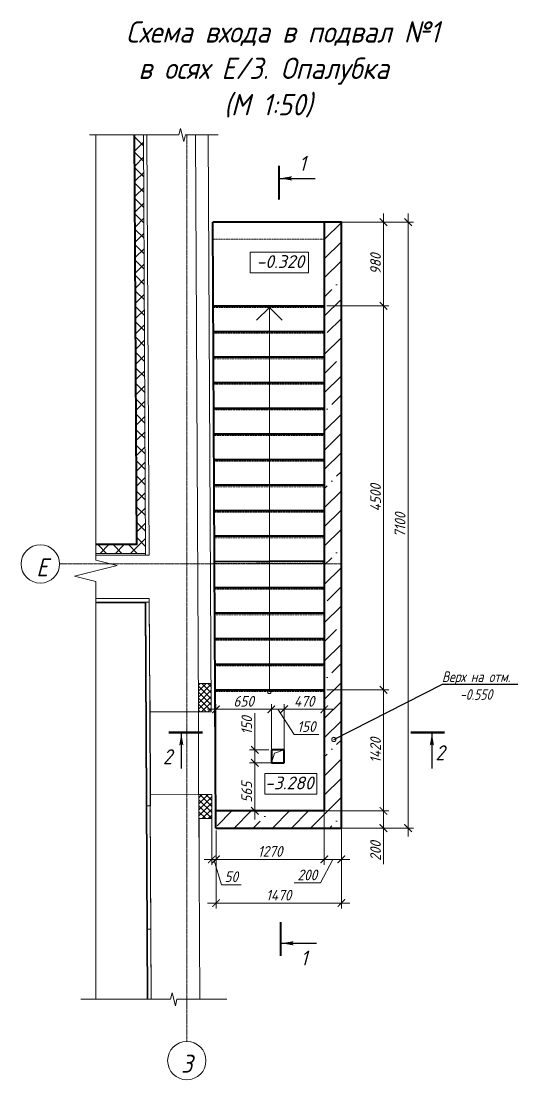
# Model space of a CAD drawing. Header units: millimetres. Extents: x 504091 to 2165846, y 135022 to 442887.
# Drawn here: x 1276042 to 1281868, y 255881 to 268287 of the extents above; entities that cross this region are included whole.
import ezdxf
from ezdxf import colors
from ezdxf.entities.mleader import LeaderData, LeaderLine
from ezdxf.math import Vec2, Vec3

# ---------------------------------------------------------------- set-up
doc = ezdxf.new("R2010")
doc.units = ezdxf.units.MM
for name, pattern in [('ADSK_Линия сетки', [25, 20, -2.5, 0, -2.5]), ('IMPORT-ADSK_Штриховая_ш3 п1_5 _2_', [4.5, 3, -1.5]), ('осеваяX2', [4, 2.5, -0.5, 0.5, -0.5])]:
    doc.linetypes.add(name, pattern=pattern)
doc.layers.get('Defpoints').update_dxf_attribs({"color": 255})
for name, color, linetype, lineweight in [('+АР_Вспомогательная', 7, 'Continuous', 9), ('A-DETL', 90, 'Continuous', 9), ('A-DETL-GENF', 92, 'Continuous', 18), ('A-DETL-MEDM', 33, 'Continuous', 9), ('A-DETL-THIN', 151, 'Continuous', 18), ('S-STRS', 31, 'Continuous', 9), ('S-STRS-ANNO', 31, 'Continuous', 18), ('Аннотация', 7, 'Continuous', 9), ('Монолит тонкий', 204, 'Continuous', 9), ('Обобщенные модели', 7, 'Continuous', 18), ('Оси', 165, 'осеваяX2', 13), ('отметки', 7, 'Continuous', 20), ('Размер', 7, 'Continuous', 13), ('Размеры КР', 164, 'Continuous', 9)]:
    doc.layers.add(name, color=color, linetype=linetype, lineweight=lineweight)
for name, color, linetype in [('PS_Обозначения', 7, 'Continuous'), ('SGRAND', 7, 'Continuous'), ('Контур', 7, 'Continuous')]:
    doc.layers.add(name, color=color, linetype=linetype)
doc.styles.add('GOST 2.304_new', font='isocpeur.ttf', dxfattribs={"width": 0.9, "oblique": 15})
doc.dimstyles.new('SPDS 1_50', dxfattribs={"dimscale": 50, "dimtxt": 2.5, "dimasz": 1.77, "dimexe": 1.25, "dimexo": 0.625, "dimtad": 1, "dimdec": 0, "dimrnd": 0.001, "dimzin": 9, "dimtxsty": 'GOST 2.304_new', "dimblk": 'ARCHTICK', "dimcen": 2.5, "dimdle": 2, "dimclrt": 256, "dimadec": 0, "dimazin": 2, "dimtfac": 0.75, "dimtdec": 0, "dimtmove": 1, "dimatfit": 3, "dimfxl": 0, "dimtolj": 1, "dimlwd": 9, "dimlwe": 9, "dimarcsym": 0})

# ---------------------------------------------------------------- blocks, each defined once
blk = doc.blocks.new('_ArchTick')
at = {"color": 0, "linetype": 'ByBlock', "const_width": 0.15}
blk.add_lwpolyline([(-0.5, -0.5), (0.5, 0.5)], dxfattribs=at)
blk = doc.blocks.new('*D2535')
at = {"layer": 'Defpoints', "color": 0, "lineweight": 20, "transparency": 16777216}
for p in [(1278278, 259080), (1278328, 258832), (1278328, 258464)]:
    blk.add_point(p, dxfattribs=at)
at = {"layer": 'Размеры КР', "color": 0, "lineweight": 9, "transparency": 16777216}
for p, q in [((1278278, 259048), (1278278, 258402)), ((1278328, 258801), (1278328, 258402)), ((1278278, 258464), (1278189, 258464)), ((1278278, 258464), (1278328, 258464)), ((1278278, 258464), (1278328, 258464)), ((1278303, 258464), (1278392, 258168)), ((1278328, 258464), (1278416, 258464)), ((1278392, 258168), (1278623, 258168))]:
    blk.add_line(p, q, dxfattribs=at)
at = {"layer": 'Размеры КР', "color": 0, "lineweight": 9, "transparency": 16777216, "xscale": 88.5, "yscale": 88.5, "zscale": 88.5}
blk.add_blockref('_ArchTick', (1278278, 258464), dxfattribs=at)
at = {"layer": 'Размеры КР', "color": 0, "lineweight": 9, "transparency": 16777216, "xscale": 88.5, "yscale": 88.5, "zscale": 88.5, "rotation": 180}
blk.add_blockref('_ArchTick', (1278328, 258464), dxfattribs=at)
at = {"layer": 'Размеры КР', "lineweight": 20, "transparency": 16777216, "insert": (1278507, 258261), "char_height": 125, "attachment_point": 5, "style": 'GOST 2.304_new'}
blk.add_mtext('\\A1;50', dxfattribs=at)
blk = doc.blocks.new('*D2536')
at = {"layer": 'Defpoints', "color": 0, "lineweight": 20, "transparency": 16777216}
for p in [(1279598, 259127), (1278328, 258832), (1279598, 258464)]:
    blk.add_point(p, dxfattribs=at)
at = {"layer": 'Размеры КР', "color": 0, "lineweight": 9, "transparency": 16777216}
for p, q in [((1279598, 259096), (1279598, 258402)), ((1278328, 258801), (1278328, 258402)), ((1278228, 258464), (1279698, 258464))]:
    blk.add_line(p, q, dxfattribs=at)
at = {"layer": 'Размеры КР', "color": 0, "lineweight": 9, "transparency": 16777216, "xscale": 88.5, "yscale": 88.5, "zscale": 88.5, "rotation": 180}
blk.add_blockref('_ArchTick', (1278328, 258464), dxfattribs=at)
at = {"layer": 'Размеры КР', "color": 0, "lineweight": 9, "transparency": 16777216, "xscale": 88.5, "yscale": 88.5, "zscale": 88.5}
blk.add_blockref('_ArchTick', (1279598, 258464), dxfattribs=at)
at = {"layer": 'Размеры КР', "lineweight": 20, "transparency": 16777216, "insert": (1278963, 258558), "char_height": 125, "attachment_point": 5, "style": 'GOST 2.304_new'}
blk.add_mtext('\\A1;1270', dxfattribs=at)
blk = doc.blocks.new('*D2537')
at = {"layer": 'Defpoints', "color": 0, "lineweight": 20, "transparency": 16777216}
for p in [(1279264, 259032), (1280292, 259032), (1279768, 258832)]:
    blk.add_point(p, dxfattribs=at)
at = {"layer": 'Размеры КР', "color": 0, "lineweight": 9, "transparency": 16777216}
for p, q in [((1279295, 259032), (1280355, 259032)), ((1280292, 258732), (1280292, 259132)), ((1279799, 258832), (1280355, 258832)), ((1280292, 258408), (1280292, 258832))]:
    blk.add_line(p, q, dxfattribs=at)
at = {"layer": 'Размеры КР', "color": 0, "lineweight": 9, "transparency": 16777216, "xscale": 88.5, "yscale": 88.5, "zscale": 88.5}
for p, rotation in [((1280292, 259032), 90), ((1280292, 258832), 270)]:
    blk.add_blockref('_ArchTick', p, dxfattribs=dict(at, rotation=rotation))
at = {"layer": 'Размеры КР', "lineweight": 20, "transparency": 16777216, "insert": (1280199, 258562), "char_height": 125, "attachment_point": 5, "rotation": 90, "style": 'GOST 2.304_new'}
blk.add_mtext('\\A1;200', dxfattribs=at)
blk = doc.blocks.new('*D2538')
at = {"layer": 'Defpoints', "color": 0, "lineweight": 20, "transparency": 16777216}
for p in [(1279598, 260452), (1280292, 260452), (1279798, 259032)]:
    blk.add_point(p, dxfattribs=at)
at = {"layer": 'Размеры КР', "color": 0, "lineweight": 9, "transparency": 16777216}
for p, q in [((1280292, 258932), (1280292, 260552)), ((1279629, 260452), (1280355, 260452)), ((1279829, 259032), (1280355, 259032))]:
    blk.add_line(p, q, dxfattribs=at)
at = {"layer": 'Размеры КР', "color": 0, "lineweight": 9, "transparency": 16777216, "xscale": 88.5, "yscale": 88.5, "zscale": 88.5}
for p, rotation in [((1280292, 260452), 90), ((1280292, 259032), 270)]:
    blk.add_blockref('_ArchTick', p, dxfattribs=dict(at, rotation=rotation))
at = {"layer": 'Размеры КР', "lineweight": 20, "transparency": 16777216, "insert": (1280199, 259742), "char_height": 125, "attachment_point": 5, "rotation": 90, "style": 'GOST 2.304_new'}
blk.add_mtext('\\A1;1420', dxfattribs=at)
blk = doc.blocks.new('*D2539')
at = {"layer": 'Defpoints', "color": 0, "lineweight": 20, "transparency": 16777216}
for p in [(1279598, 264952), (1280292, 264952), (1279598, 260452)]:
    blk.add_point(p, dxfattribs=at)
at = {"layer": 'Размеры КР', "color": 0, "lineweight": 9, "transparency": 16777216}
for p, q in [((1280292, 260352), (1280292, 265052)), ((1279629, 264952), (1280355, 264952)), ((1279629, 260452), (1280355, 260452))]:
    blk.add_line(p, q, dxfattribs=at)
at = {"layer": 'Размеры КР', "color": 0, "lineweight": 9, "transparency": 16777216, "xscale": 88.5, "yscale": 88.5, "zscale": 88.5}
for p, rotation in [((1280292, 264952), 90), ((1280292, 260452), 270)]:
    blk.add_blockref('_ArchTick', p, dxfattribs=dict(at, rotation=rotation))
at = {"layer": 'Размеры КР', "lineweight": 20, "transparency": 16777216, "insert": (1280199, 262702), "char_height": 125, "attachment_point": 5, "rotation": 90, "style": 'GOST 2.304_new'}
blk.add_mtext('\\A1;4500', dxfattribs=at)
blk = doc.blocks.new('*D2540')
at = {"layer": 'Defpoints', "color": 0, "lineweight": 20, "transparency": 16777216}
for p in [(1279597, 265932), (1280292, 265932), (1279598, 264952)]:
    blk.add_point(p, dxfattribs=at)
at = {"layer": 'Размеры КР', "color": 0, "lineweight": 9, "transparency": 16777216}
for p, q in [((1280292, 264852), (1280292, 266032)), ((1279629, 265932), (1280355, 265932)), ((1279629, 264952), (1280355, 264952))]:
    blk.add_line(p, q, dxfattribs=at)
at = {"layer": 'Размеры КР', "color": 0, "lineweight": 9, "transparency": 16777216, "xscale": 88.5, "yscale": 88.5, "zscale": 88.5}
for p, rotation in [((1280292, 265932), 90), ((1280292, 264952), 270)]:
    blk.add_blockref('_ArchTick', p, dxfattribs=dict(at, rotation=rotation))
at = {"layer": 'Размеры КР', "lineweight": 20, "transparency": 16777216, "insert": (1280199, 265442), "char_height": 125, "attachment_point": 5, "rotation": 90, "style": 'GOST 2.304_new'}
blk.add_mtext('\\A1;980', dxfattribs=at)
blk = doc.blocks.new('*D2541')
at = {"layer": 'Defpoints', "color": 0, "lineweight": 20, "transparency": 16777216}
for p in [(1279598, 259127), (1279798, 259127), (1279798, 258464)]:
    blk.add_point(p, dxfattribs=at)
at = {"layer": 'Размеры КР', "color": 0, "lineweight": 9, "transparency": 16777216}
for p, q in [((1279598, 259096), (1279598, 258402)), ((1279798, 259096), (1279798, 258402)), ((1279498, 258464), (1279898, 258464)), ((1279698, 258464), (1279554, 258188)), ((1279554, 258188), (1279244, 258188))]:
    blk.add_line(p, q, dxfattribs=at)
at = {"layer": 'Размеры КР', "color": 0, "lineweight": 9, "transparency": 16777216, "xscale": 88.5, "yscale": 88.5, "zscale": 88.5, "rotation": 180}
blk.add_blockref('_ArchTick', (1279598, 258464), dxfattribs=at)
at = {"layer": 'Размеры КР', "color": 0, "lineweight": 9, "transparency": 16777216, "xscale": 88.5, "yscale": 88.5, "zscale": 88.5}
blk.add_blockref('_ArchTick', (1279798, 258464), dxfattribs=at)
at = {"layer": 'Размеры КР', "lineweight": 20, "transparency": 16777216, "insert": (1279399, 258282), "char_height": 125, "attachment_point": 5, "style": 'GOST 2.304_new'}
blk.add_mtext('\\A1;200', dxfattribs=at)
blk = doc.blocks.new('*D2542')
at = {"layer": 'Defpoints', "color": 0, "lineweight": 20, "transparency": 16777216}
for p in [(1279798, 259201), (1278328, 258832), (1279798, 257952)]:
    blk.add_point(p, dxfattribs=at)
at = {"layer": 'Размеры КР', "color": 0, "lineweight": 9, "transparency": 16777216}
for p, q in [((1279798, 259169), (1279798, 257889)), ((1278328, 258800), (1278328, 257889)), ((1278228, 257952), (1279898, 257952))]:
    blk.add_line(p, q, dxfattribs=at)
at = {"layer": 'Размеры КР', "color": 0, "lineweight": 9, "transparency": 16777216, "xscale": 88.5, "yscale": 88.5, "zscale": 88.5, "rotation": 180}
blk.add_blockref('_ArchTick', (1278328, 257952), dxfattribs=at)
at = {"layer": 'Размеры КР', "color": 0, "lineweight": 9, "transparency": 16777216, "xscale": 88.5, "yscale": 88.5, "zscale": 88.5}
blk.add_blockref('_ArchTick', (1279798, 257952), dxfattribs=at)
at = {"layer": 'Размеры КР', "lineweight": 20, "transparency": 16777216, "insert": (1279063, 258045), "char_height": 125, "attachment_point": 5, "style": 'GOST 2.304_new'}
blk.add_mtext('\\A1;1470', dxfattribs=at)
blk = doc.blocks.new('*D2543')
at = {"layer": 'Defpoints', "color": 0, "lineweight": 20, "transparency": 16777216}
for p in [(1279794, 265932), (1280581, 265932), (1279798, 258832)]:
    blk.add_point(p, dxfattribs=at)
at = {"layer": 'Размеры КР', "color": 0, "lineweight": 9, "transparency": 16777216}
for p, q in [((1280581, 258732), (1280581, 266032)), ((1279825, 265932), (1280644, 265932)), ((1279829, 258832), (1280644, 258832))]:
    blk.add_line(p, q, dxfattribs=at)
at = {"layer": 'Размеры КР', "color": 0, "lineweight": 9, "transparency": 16777216, "xscale": 88.5, "yscale": 88.5, "zscale": 88.5}
for p, rotation in [((1280581, 265932), 90), ((1280581, 258832), 270)]:
    blk.add_blockref('_ArchTick', p, dxfattribs=dict(at, rotation=rotation))
at = {"layer": 'Размеры КР', "lineweight": 20, "transparency": 16777216, "insert": (1280487, 262382), "char_height": 125, "attachment_point": 5, "rotation": 90, "style": 'GOST 2.304_new'}
blk.add_mtext('\\A1;7100', dxfattribs=at)
blk = doc.blocks.new('_DotSmall')
at = {"color": 0, "linetype": 'ByBlock', "lineweight": 35, "const_width": 0.5}
blk.add_lwpolyline([(-0.0625, 0, 1), (0.0625, 0, 1)], format="xyb", close=True, dxfattribs=at)
blk = doc.blocks.new('*D4724')
at = {"layer": 'Defpoints', "color": 0, "lineweight": 20, "transparency": 16777216}
for p in [(1278977, 260223), (1278977, 259626), (1278327, 259514)]:
    blk.add_point(p, dxfattribs=at)
at = {"layer": 'Размеры КР', "color": 0, "lineweight": 9, "transparency": 16777216}
for p, q in [((1278327, 259545), (1278327, 260285)), ((1278977, 259657), (1278977, 260285)), ((1278227, 260223), (1279077, 260223))]:
    blk.add_line(p, q, dxfattribs=at)
at = {"layer": 'Размеры КР', "color": 0, "lineweight": 9, "transparency": 16777216, "xscale": 88.5, "yscale": 88.5, "zscale": 88.5, "rotation": 180}
blk.add_blockref('_ArchTick', (1278327, 260223), dxfattribs=at)
at = {"layer": 'Размеры КР', "color": 0, "lineweight": 9, "transparency": 16777216, "xscale": 88.5, "yscale": 88.5, "zscale": 88.5}
blk.add_blockref('_ArchTick', (1278977, 260223), dxfattribs=at)
at = {"layer": 'Размеры КР', "lineweight": 20, "transparency": 16777216, "insert": (1278652, 260317), "char_height": 125, "attachment_point": 5, "style": 'GOST 2.304_new'}
blk.add_mtext('\\A1;650', dxfattribs=at)
blk = doc.blocks.new('*D4725')
at = {"layer": 'Defpoints', "color": 0, "lineweight": 20, "transparency": 16777216}
for p in [(1279127, 260223), (1279127, 259672), (1278977, 259626)]:
    blk.add_point(p, dxfattribs=at)
at = {"layer": 'Размеры КР', "color": 0, "lineweight": 9, "transparency": 16777216}
for p, q in [((1278977, 259657), (1278977, 260285)), ((1279127, 259703), (1279127, 260285)), ((1278877, 260223), (1279227, 260223)), ((1279052, 260223), (1279244, 259927)), ((1279244, 259927), (1279532, 259927))]:
    blk.add_line(p, q, dxfattribs=at)
at = {"layer": 'Размеры КР', "color": 0, "lineweight": 9, "transparency": 16777216, "xscale": 88.5, "yscale": 88.5, "zscale": 88.5, "rotation": 180}
blk.add_blockref('_ArchTick', (1278977, 260223), dxfattribs=at)
at = {"layer": 'Размеры КР', "color": 0, "lineweight": 9, "transparency": 16777216, "xscale": 88.5, "yscale": 88.5, "zscale": 88.5}
blk.add_blockref('_ArchTick', (1279127, 260223), dxfattribs=at)
at = {"layer": 'Размеры КР', "lineweight": 20, "transparency": 16777216, "insert": (1279388, 260021), "char_height": 125, "attachment_point": 5, "style": 'GOST 2.304_new'}
blk.add_mtext('\\A1;150', dxfattribs=at)
blk = doc.blocks.new('*D4726')
at = {"layer": 'Defpoints', "color": 0, "lineweight": 20, "transparency": 16777216}
for p in [(1279597, 260223), (1279127, 259672), (1279597, 259701)]:
    blk.add_point(p, dxfattribs=at)
at = {"layer": 'Размеры КР', "color": 0, "lineweight": 9, "transparency": 16777216}
for p, q in [((1279127, 259703), (1279127, 260285)), ((1279597, 259732), (1279597, 260285)), ((1279027, 260223), (1279697, 260223))]:
    blk.add_line(p, q, dxfattribs=at)
at = {"layer": 'Размеры КР', "color": 0, "lineweight": 9, "transparency": 16777216, "xscale": 88.5, "yscale": 88.5, "zscale": 88.5, "rotation": 180}
blk.add_blockref('_ArchTick', (1279127, 260223), dxfattribs=at)
at = {"layer": 'Размеры КР', "color": 0, "lineweight": 9, "transparency": 16777216, "xscale": 88.5, "yscale": 88.5, "zscale": 88.5}
blk.add_blockref('_ArchTick', (1279597, 260223), dxfattribs=at)
at = {"layer": 'Размеры КР', "lineweight": 20, "transparency": 16777216, "insert": (1279362, 260317), "char_height": 125, "attachment_point": 5, "style": 'GOST 2.304_new'}
blk.add_mtext('\\A1;470', dxfattribs=at)
blk = doc.blocks.new('*D4727')
at = {"layer": 'Defpoints', "color": 0, "lineweight": 20, "transparency": 16777216}
for p in [(1278783, 259597), (1279012, 259597), (1278895, 259032)]:
    blk.add_point(p, dxfattribs=at)
at = {"layer": 'Размеры КР', "color": 0, "lineweight": 9, "transparency": 16777216}
for p, q in [((1278783, 258932), (1278783, 259697)), ((1278981, 259597), (1278720, 259597)), ((1278864, 259032), (1278720, 259032))]:
    blk.add_line(p, q, dxfattribs=at)
at = {"layer": 'Размеры КР', "color": 0, "lineweight": 9, "transparency": 16777216, "xscale": 88.5, "yscale": 88.5, "zscale": 88.5}
for p, rotation in [((1278783, 259597), 90), ((1278783, 259032), 270)]:
    blk.add_blockref('_ArchTick', p, dxfattribs=dict(at, rotation=rotation))
at = {"layer": 'Размеры КР', "lineweight": 20, "transparency": 16777216, "insert": (1278689, 259251), "char_height": 125, "attachment_point": 5, "rotation": 90, "style": 'GOST 2.304_new'}
blk.add_mtext('\\A1;565', dxfattribs=at)
blk = doc.blocks.new('*D4728')
at = {"layer": 'Defpoints', "color": 0, "lineweight": 20, "transparency": 16777216}
for p in [(1278783, 259747), (1278977, 259747), (1279012, 259597)]:
    blk.add_point(p, dxfattribs=at)
at = {"layer": 'Размеры КР', "color": 0, "lineweight": 9, "transparency": 16777216}
for p, q in [((1278783, 260177), (1278783, 259747)), ((1278783, 259497), (1278783, 259847)), ((1278946, 259747), (1278720, 259747)), ((1278981, 259597), (1278720, 259597))]:
    blk.add_line(p, q, dxfattribs=at)
at = {"layer": 'Размеры КР', "color": 0, "lineweight": 9, "transparency": 16777216, "xscale": 88.5, "yscale": 88.5, "zscale": 88.5}
for p, rotation in [((1278783, 259747), 90), ((1278783, 259597), 270)]:
    blk.add_blockref('_ArchTick', p, dxfattribs=dict(at, rotation=rotation))
at = {"layer": 'Размеры КР', "lineweight": 20, "transparency": 16777216, "insert": (1278689, 260034), "char_height": 125, "attachment_point": 5, "rotation": 90, "style": 'GOST 2.304_new'}
blk.add_mtext('\\A1;150', dxfattribs=at)

msp = doc.modelspace()

# ---------------------------------------------------------------- hatches: boundary and pattern name
at = {"layer": 'A-DETL-GENF'}
h = msp.add_hatch(dxfattribs=at)
h.set_pattern_fill('FP10_21', color=252, style=0, pattern_type=2)
h.set_pattern_definition([(45, (1344088.38, 247809.98), (-89.80256, 89.80256), []), (135, (1344088.38, 247809.98), (-89.80256, -89.80256), [])])
h.paths.add_polyline_path([(1277477.2172, 266953.0155), (1277377.2165, 266953.0155), (1277401.6296, 262150.0264), (1276919.3626, 262150.0264), (1276919.3626, 262050.0264), (1277502.1385, 262050.0264)])
at = {"layer": 'A-DETL-GENF', "lineweight": 9}
h = msp.add_hatch(dxfattribs=at)
h.set_pattern_fill('FP10_20', style=0, pattern_type=2)
h.set_pattern_definition([(45, (1344088.38, 247914.98), (-35.35534, 35.35534), []), (135, (1344088.38, 247914.98), (-35.35534, -35.35534), [])])
h.paths.add_polyline_path([(1278271.4507, 260192.3286), (1278271.4507, 260526.7741), (1278121.4527, 260526.7741), (1278121.1334, 260191.9458)])
h = msp.add_hatch(dxfattribs=at)
h.set_pattern_fill('FP10_19', style=0, pattern_type=2)
h.set_pattern_definition([(45, (1344088.38, 247719.98), (-35.35534, 35.35534), []), (135, (1344088.38, 247719.98), (-35.35534, -35.35534), [])])
h.paths.add_polyline_path([(1278194.6286, 258941.6493), (1278277.76, 258942.015), (1278277.76, 259223.9474), (1278126.0536, 259223.9474), (1278127.76, 258941.6493)])
at = {"layer": 'PS_Обозначения', "ltscale": 50}
for points in [[(1279079.4404, 266444.5001), (1279229.4404, 266470.9001, 0.8390996312), (1279229.4404, 266418.1001)], [(1277920.8491, 259939.2127), (1277894.4491, 259789.2127, -0.8390996312), (1277947.2491, 259789.2127)], [(1280860.0843, 259939.2127), (1280886.4843, 259789.2127, 0.8390996312), (1280833.6843, 259789.2127)], [(1279097.9519, 257481.2499), (1279247.9519, 257454.8499, -0.8390996312), (1279247.9519, 257507.6499)]]:
    msp.add_hatch(color=256, dxfattribs=at).paths.add_polyline_path(points, flags=0)
at = {"layer": 'SGRAND', "lineweight": 20}
h = msp.add_hatch(dxfattribs=at)
h.set_pattern_fill('ANSI35', color=256, scale=50)
h.paths.add_polyline_path([(1279797.9051, 261926.3826), (1279597.9051, 261926.3826), (1279597.9051, 259031.6493), (1278326.5188, 259031.6493), (1278327.5073, 258831.6493), (1279797.9051, 258831.6493)])
h.paths.add_polyline_path([(1279797.9051, 265931.6493), (1279597.9051, 265931.5349), (1279597.9051, 261926.3826), (1279797.9051, 261926.3826)])

# ---------------------------------------------------------------- linework, layer by layer
at = {"layer": '+АР_Вспомогательная', "color": 7, "linetype": 'Continuous', "ltscale": 50}
for points in [[(1276841.9197, 266953.0155), (1277893.4656, 266953.0155), (1277912.2156, 267028.0155), (1277949.7156, 266878.0155), (1277968.4656, 266953.0155), (1278352.2783, 266953.0155)], [(1276919.3626, 266953.0155), (1276919.3626, 261969.252), (1277169.3626, 261906.752), (1276669.3626, 261781.752), (1276919.3626, 261719.252), (1276919.3626, 256824.9228)], [(1276742.9403, 256824.9228), (1277794.4862, 256824.9228), (1277813.2362, 256899.9228), (1277850.7362, 256749.9228), (1277869.4862, 256824.9228), (1278455.5888, 256824.9228)]]:
    msp.add_lwpolyline(points, dxfattribs=at)
msp.add_line((1277550.9089, 260324.6526), (1277557.1782, 259091.2423))
at = {"layer": 'A-DETL', "color": 18, "true_color": 0x000000}
for p, q in [((1277389.5684, 262162.0264), (1277365.2164, 266953.0155)), ((1277391.5786, 262160.0264), (1277367.2164, 266953.0155)), ((1277502.2402, 262050.0264), (1277477.2337, 266953.0155)), ((1277542.2399, 262030.1872), (1277517.2177, 266953.0155)), ((1278237.227, 266953.0155), (1278271.5928, 260191.9461)), ((1276919.3626, 262150.0264), (1276919.3626, 262162.0264)), ((1276919.3626, 262162.0264), (1277389.5684, 262162.0264)), ((1276919.3626, 262160.0264), (1277391.5786, 262160.0264)), ((1276919.3626, 262030.0264), (1276919.3626, 262050.0264)), ((1277502.1385, 262050.0264), (1277502.2404, 262029.9839)), ((1277502.2402, 262030.0264), (1277502.2402, 262050.0264)), ((1277502.2404, 262029.9839), (1277542.2399, 262030.1872)), ((1276919.3626, 261520.0264), (1276919.3626, 261470.0264)), ((1277544.833, 261480.0264), (1277544.833, 261520.0264)), ((1276919.3626, 261470.0264), (1277495.0865, 261470.0264)), ((1277495.0356, 261480.0264), (1276920.3626, 261480.0264)), ((1277495.0356, 261480.0264), (1277544.833, 261480.0264)), ((1277495.0865, 261470.0264), (1277518.7011, 256824.1191)), ((1277545.0354, 261480.1943), (1277505.0358, 261480.0264)), ((1277505.0358, 261480.0264), (1277528.7012, 256824.1191)), ((1277557.1782, 259091.2423), (1277517.1787, 259091.039)), ((1277524.5176, 257647.2012), (1277564.5171, 257647.4045)), ((1277564.5171, 257647.4045), (1277568.7017, 256824.1191))]:
    msp.add_line(p, q, dxfattribs=at)
at = {"layer": 'A-DETL', "color": 18, "lineweight": 18, "true_color": 0x000000}
for p, q in [((1277557.1782, 259091.2423), (1277550.9089, 260324.6526)), ((1278126.0575, 259223.1763), (1278126.7134, 259094.1372))]:
    msp.add_line(p, q, dxfattribs=at)
at = {"layer": 'A-DETL-MEDM', "color": 18, "true_color": 0x000000}
for p, q in [((1277517.2177, 266953.0155), (1277542.2407, 262030.0264)), ((1278121.1334, 260191.9458), (1278086.7676, 266953.0155)), ((1277542.2407, 262030.0264), (1276919.3626, 262030.0264)), ((1276919.3626, 261520.0264), (1277544.833, 261520.0264)), ((1277544.833, 261520.0264), (1277550.9089, 260324.6526)), ((1277550.9089, 260324.6526), (1277545.0354, 261480.1943)), ((1277568.7017, 256824.1191), (1277557.1782, 259091.2423)), ((1277564.5171, 257647.4045), (1277557.1782, 259091.2423)), ((1278126.7134, 259094.1372), (1278127.4885, 258941.6493)), ((1278138.2516, 256824.1191), (1278126.7134, 259094.1372)), ((1278130.0299, 258941.6493), (1278130.0299, 258831.6493))]:
    msp.add_line(p, q, dxfattribs=at)
at = {"layer": 'A-DETL-THIN', "color": 18, "true_color": 0x000000}
for p, q in [((1277377.2165, 266953.0155), (1277401.6296, 262150.0264)), ((1277502.1385, 262050.0264), (1277477.2172, 266953.0155)), ((1277401.6296, 262150.0264), (1276919.3626, 262150.0264)), ((1276919.3626, 262150.0264), (1276919.3626, 262050.0264)), ((1276919.3626, 262050.0264), (1277502.1385, 262050.0264)), ((1278271.4507, 260526.7741), (1278121.4527, 260526.7741)), ((1278121.1334, 260191.9458), (1278271.5928, 260191.9461)), ((1278277.4396, 259223.9474), (1278127.76, 259223.9474)), ((1278277.76, 258941.6493), (1278277.76, 259223.9474)), ((1278127.76, 259127.7998), (1278127.76, 258941.6493)), ((1278127.76, 258941.6493), (1278277.76, 258941.6493)), ((1278130.1033, 258831.6493), (1278130.1033, 258393.0727)), ((1278130.1033, 258393.0727), (1278130.1033, 258243.0727))]:
    msp.add_line(p, q, dxfattribs=at)
at = {"layer": 'PS_Обозначения', "ltscale": 50}
for points in [[(1279066.9404, 266194.5001, 25, 25, 0), (1279066.9404, 266594.5001, 0, 0, 0)], [(1278170.8491, 259951.7127, 25, 25, 0), (1277770.8491, 259951.7127, 0, 0, 0)], [(1280610.0843, 259951.7127, 25, 25, 0), (1281010.0843, 259951.7127, 0, 0, 0)], [(1279085.4519, 257731.2499, 25, 25, 0), (1279085.4519, 257331.2499, 0, 0, 0)]]:
    msp.add_lwpolyline(points, format="xyseb", dxfattribs=at)
for points in [[(1279079.4404, 266444.5001), (1279489.3315, 266444.5001)], [(1277920.8491, 259939.2127), (1277920.8491, 259529.3216)], [(1280860.0843, 259939.2127), (1280860.0843, 259529.3216)], [(1279097.9519, 257481.2499), (1279507.843, 257481.2499)]]:
    msp.add_lwpolyline(points, dxfattribs=at)
at = {"layer": 'S-STRS', "color": 18, "linetype": 'IMPORT-ADSK_Штриховая_ш3 п1_5 _2_', "true_color": 0x000000}
for p, q in [((1278293.4115, 265730.7886), (1279597.9051, 265731.5348)), ((1278297.3609, 264931.6493), (1279597.9051, 264931.6493)), ((1278298.8435, 264631.6493), (1279597.9051, 264631.6493)), ((1278300.3261, 264331.6493), (1279597.9051, 264331.6493)), ((1278301.8087, 264031.6493), (1279597.9051, 264031.6493)), ((1278303.2913, 263731.6493), (1279597.9051, 263731.6493)), ((1278304.7739, 263431.6493), (1279597.9051, 263431.6493)), ((1278306.2565, 263131.6493), (1279597.9051, 263131.6493)), ((1278307.7391, 262831.6493), (1279597.9051, 262831.6493)), ((1278309.2218, 262531.6493), (1279597.9051, 262531.6493)), ((1279597.9051, 262231.5779), (1278310.7039, 262231.7476)), ((1279597.9051, 261937.6631), (1278312.7529, 261931.1359)), ((1278313.6696, 261631.6493), (1279597.9051, 261631.6493)), ((1278315.1522, 261331.6493), (1279597.9051, 261331.6493)), ((1278317.3249, 261031.6493), (1279597.9051, 261031.6493)), ((1278318.8498, 260731.6493), (1279597.9051, 260731.6493)), ((1278320.3746, 260431.6493), (1279597.9051, 260431.6493))]:
    msp.add_line(p, q, dxfattribs=at)
at = {"layer": 'S-STRS', "color": 18, "linetype": 'IMPORT-ADSK_Штриховая_ш3 п1_5 _2_', "ltscale": 50, "true_color": 0x000000}
msp.add_line((1279797.9051, 265731.6493), (1279798.0196, 265731.6494), dxfattribs=at)
at = {"layer": 'S-STRS', "color": 18, "true_color": 0x000000}
msp.add_line((1279597.9051, 264616.6493), (1279597.9051, 264631.6493), dxfattribs=at)
at = {"layer": 'S-STRS-ANNO', "color": 18, "true_color": 0x000000}
for p, q in [((1278953.7705, 264931.6493), (1278803.7705, 264781.6493)), ((1278953.7705, 260431.6493), (1278953.7705, 264931.6493)), ((1278953.7705, 264931.6493), (1279103.7705, 264781.6493))]:
    msp.add_line(p, q, dxfattribs=at)
at = {"layer": 'Аннотация', "lineweight": 20}
for points in [[(1278730.2103, 265581.2848), (1279410.7093, 265581.2848), (1279410.7093, 265336.5264), (1278730.2103, 265336.5264)], [(1278902.297, 259471.6257), (1279510.0493, 259471.6257), (1279510.0493, 259226.8673), (1278902.297, 259226.8673)]]:
    msp.add_lwpolyline(points, close=True, dxfattribs=at)
at = {"layer": 'Контур', "lineweight": 20}
for centre in [(1276267.1715, 261926.3826), (1277985.3062, 256106.1952)]:
    msp.add_circle(centre, 225, dxfattribs=at)
at = {"layer": 'Монолит тонкий', "lineweight": 40, "ltscale": 100}
for p, q in [((1278327.5073, 258831.6493), (1278292.4231, 265930.7879)), ((1279598.0195, 265931.5346), (1279597.9051, 259031.6493)), ((1278297.2621, 264951.6493), (1279597.9051, 264951.6493)), ((1278298.7447, 264651.6493), (1279597.9051, 264651.6493)), ((1278300.2273, 264351.6493), (1279597.9051, 264351.6493)), ((1278301.7099, 264051.6493), (1279597.9051, 264051.6493)), ((1278303.1925, 263751.6493), (1279597.9051, 263751.6493)), ((1278304.6751, 263451.6493), (1279597.9051, 263451.6493)), ((1278306.1577, 263151.6493), (1279597.9051, 263151.6493)), ((1278307.6403, 262851.6493), (1279597.9051, 262851.6493)), ((1278309.1229, 262551.6493), (1279597.9051, 262551.6493)), ((1279597.9077, 262251.5779), (1278310.605, 262251.7476)), ((1279597.8035, 261957.6628), (1278312.0907, 261951.1328)), ((1278313.5707, 261651.6493), (1279597.9051, 261651.6493)), ((1278315.0533, 261351.6493), (1279597.9051, 261351.6493)), ((1278317.2232, 261051.6493), (1279597.9051, 261051.6493)), ((1278318.7481, 260751.6493), (1279597.9051, 260751.6493)), ((1278320.3746, 260451.6493), (1279597.9051, 260451.6493)), ((1279127.1852, 259746.5021), (1278977.1852, 259746.5021)), ((1278977.1852, 259746.5021), (1278977.1852, 259596.5021)), ((1279127.1852, 259596.5021), (1279127.1852, 259746.5021)), ((1278977.1852, 259596.5021), (1279127.1852, 259596.5021)), ((1279597.9051, 259031.6493), (1278327.4907, 259031.6493))]:
    msp.add_line(p, q, dxfattribs=at)
msp.add_lwpolyline([(1278327.5073, 258831.6493), (1279797.9051, 258831.6493), (1279797.9051, 265931.6493), (1278292.4231, 265930.7879)], dxfattribs=at)
at = {"layer": 'Обобщенные модели'}
for p, q in [((1278977.1852, 259596.5021), (1278977.1852, 259746.5021)), ((1278977.1852, 259746.5021), (1279127.1852, 259746.5021)), ((1279014.6852, 259709.0021), (1278977.1852, 259596.5021)), ((1279127.1852, 259746.5021), (1279014.6852, 259709.0021)), ((1279127.1852, 259746.5021), (1279127.1852, 259596.5021)), ((1279127.1852, 259596.5021), (1278977.1852, 259596.5021))]:
    msp.add_line(p, q, dxfattribs=at)
at = {"layer": 'Оси', "linetype": 'ADSK_Линия сетки'}
for p, q in [((1277985.3062, 256331.1952), (1277985.3062, 266953.0155)), ((1276492.1715, 261926.3826), (1279797.9051, 261926.3826))]:
    msp.add_line(p, q, dxfattribs=at)
at = {"layer": 'Размеры КР', "lineweight": 20}
for p, q in [((1278271.5928, 260191.9474), (1277551.5835, 260191.9474)), ((1278121.1334, 260191.9458), (1278121.1334, 259223.9474)), ((1278277.76, 259223.9474), (1277556.5223, 259220.2814))]:
    msp.add_line(p, q, dxfattribs=at)
msp.add_circle((1278953.7705, 260431.6493), 24.5895, dxfattribs=at)

# ---------------------------------------------------------------- texts
at = {"layer": 'PS_Обозначения', "style": 'GOST 2.304_new', "oblique": 15, "width": 0.9}
for s, p in [('1', (1279302.1796, 266534.0369)), ('2', (1280901.202, 259625.8637)), ('2', (1277704.8103, 259579.5759)), ('1', (1279320.6911, 257221.713))]:
    msp.add_text(s, height=175, dxfattribs=at).set_placement(p)
at = {"layer": 'Аннотация', "lineweight": 9, "insert": (1276787.6856, 268286.0023), "char_height": 250, "attachment_point": 1, "line_spacing_factor": 1.022766, "style": 'GOST 2.304_new'}
msp.add_mtext_dynamic_manual_height_columns('\\pi483.37475;Схема входа в подвал №1 \\P\\pi629.36735;в осях Е/3. Опалубка  \\P\\pi1631.81925;(М 1:50)', width=4452.196591, gutter_width=2500, heights=[1983.7092], dxfattribs=at)
at = {"layer": 'Оси', "char_height": 210, "width": 139.32, "attachment_point": 5, "line_spacing_factor": 1.022766, "style": 'GOST 2.304_new'}
for s, insert in [('\\pt89.999,180.0015,270.0005,359.9995,449.9985,540.001,630,719.999,810.0015,900.0005,989.9995,1079.9985,1170.001,1260,1349.999,1440.0015,1530.0005,1619.9995,1709.9985,1800.001,1890,1979.999,2070.0015,2160.0005,2249.9995,2339.9985,2430.001,2520,2609.999,2700.0015,2790.0005,2879.9995;Е', (1276288.2834, 261887.1901)), ('\\pt53.9994,108.0009,162.0003,215.9997,269.9991,324.0006,378,431.9994,486.0009,540.0003,593.9997,647.9991,702.0006,756,809.9994,864.0009,918.0003,971.9997,1025.9991,1080.0006,1134,1187.9994,1242.0009,1296.0003,1349.9997,1403.9991,1458.0006,1512,1565.9994,1620.0009,1674.0003,1727.9997;3', (1277984.8909, 256069.7429))]:
    msp.add_mtext(s, dxfattribs=dict(at, insert=insert))
at = {"layer": 'отметки', "lineweight": 20, "char_height": 150, "width": 771.616927, "attachment_point": 1, "line_spacing_factor": 1.022761, "style": 'GOST 2.304_new'}
for s, insert in [('{\\W1;-0.320}', (1278802.957, 265544.7941)), ('{\\W1;-3.280}', (1278902.297, 259435.135))]:
    msp.add_mtext(s, dxfattribs=dict(at, insert=insert))

# ---------------------------------------------------------------- dimensions: what is measured, and where the dimension line sits
at = {"layer": 'Размеры КР', "lineweight": 20}
for base, p1, p2, picture, middle in [((1280292.499, 265931.5346), (1279597.9051, 264951.6493), (1279597.3444, 265931.5346), '*D2540', (1280198.749, 265441.5919)), ((1280581.1207, 265931.647), (1279797.9051, 258831.6493), (1279793.8426, 265931.647), '*D2543', (1280487.3707, 262381.6482)), ((1280292.499, 264951.6493), (1279597.9051, 260451.6493), (1279597.9051, 264951.6493), '*D2539', (1280198.749, 262701.6493)), ((1280292.499, 260451.6493), (1279797.9051, 259031.6493), (1279597.9051, 260451.6493), '*D2538', (1280198.749, 259741.6493))]:
    dim = msp.add_linear_dim(base=base, p1=p1, p2=p2, angle=90, dimstyle='SPDS 1_50', dxfattribs=at)
    dim.commit()
    dim.dimension.update_dxf_attribs({"geometry": picture, "text_midpoint": middle})
for base, p1, p2, picture, middle in [((1278977.1852, 260222.7836), (1278327.4907, 259514.0773), (1278977.1852, 259625.7493), '*D4724', (1278652.3379, 260316.5336)), ((1279597.4628, 260222.7836), (1279127.1852, 259671.5021), (1279597.4628, 259700.8134), '*D4726', (1279362.324, 260316.5336)), ((1279797.9051, 257951.5296), (1278327.5073, 258831.6493), (1279797.9051, 259200.5639), '*D2542', (1279062.7062, 258045.2796)), ((1278327.5065, 258464.4201), (1278277.76, 259079.7246), (1278327.5065, 258831.8069), '*D2535', (1278422.9457, 258261.2951)), ((1279597.9051, 258464.4201), (1278327.5065, 258831.8069), (1279597.9051, 259127.2713), '*D2536', (1278962.7058, 258558.1701))]:
    dim = msp.add_linear_dim(base=base, p1=p1, p2=p2, dimstyle='SPDS 1_50', dxfattribs=at)
    dim.commit()
    dim.dimension.update_dxf_attribs({"geometry": picture, "text_midpoint": middle})
for base, p1, p2, picture, middle in [((1279127.1852, 260222.7836), (1278977.1852, 259625.7493), (1279127.1852, 259671.5021), '*D4725', (1279275.6445, 259927.4206)), ((1279797.9051, 258464.4201), (1279597.9051, 259127.2713), (1279797.9051, 259127.2713), '*D2541', (1279522.7042, 258187.8927))]:
    dim = msp.add_linear_dim(base=base, p1=p1, p2=p2, dimstyle='SPDS 1_50', dxfattribs=at)
    dim.commit()
    dim.dimension.update_dxf_attribs({"geometry": picture, "text_midpoint": middle, "dimtype": 160})
for base, p1, p2, picture, middle in [((1278782.9957, 259746.5021), (1279012.1426, 259596.5021), (1278977.1852, 259746.5021), '*D4728', (1278808.2248, 260033.7976)), ((1278782.9957, 259596.5021), (1278895.0347, 259031.6493), (1279012.1426, 259596.5021), '*D4727', (1278782.9957, 259250.6501)), ((1280292.499, 259031.6493), (1279767.9051, 258831.6493), (1279263.9333, 259031.6493), '*D2537', (1280267.3623, 258562.4202))]:
    dim = msp.add_linear_dim(base=base, p1=p1, p2=p2, angle=90, dimstyle='SPDS 1_50', dxfattribs=at)
    dim.commit()
    dim.dimension.update_dxf_attribs({"geometry": picture, "text_midpoint": middle, "dimtype": 160})

# ---------------------------------------------------------------- leaders
at = {"layer": 'Размер', "ltscale": 20}
ml = msp.add_multileader_mtext('Standard', dxfattribs=at)
ml.set_content('\\A1;{\\W0.8;Верх на отм. -0.550}', color=256, style='GOST 2.304_new')
ml.set_leader_properties()
ml.set_arrow_properties(name='DOTSMALL')
ml.build(insert=Vec2(0, 0))
ml.multileader.update_dxf_attribs({"text_left_attachment_type": 6, "text_right_attachment_type": 6, "dogleg_length": 1, "arrow_head_size": 100})
ctx = ml.context
ctx.base_point, ctx.char_height, ctx.arrow_head_size, ctx.landing_gap_size, ctx.plane_origin = Vec3(1281004.9025, 260517.3841), 125, 100, 0, Vec3(1256745.4518, 406051.499)
ctx.left_attachment, ctx.right_attachment, ctx.text_align_type = 6, 6, 1
notes = []
notes.append((ctx, [(1, (1, 1, 0), (1280984.9025, 260517.3841), (1, 0), 20, [(0, [(1279709.8961, 259869.4026)], 0, [])])]))
ctx.mtext.insert, ctx.mtext.rotation, ctx.mtext.width, ctx.mtext.alignment, ctx.mtext.flow_direction = Vec3(1281378.3721, 260667.3841), 6.2831853072, 854.743649, 2, 5
for ctx, leaders in notes:
    for number, flags, end, landing, length, lines in leaders:
        leader = LeaderData()
        leader.index, (leader.has_last_leader_line, leader.has_dogleg_vector, leader.attachment_direction) = number, flags
        leader.last_leader_point, leader.dogleg_vector, leader.dogleg_length = Vec3(end), Vec3(landing), length
        for number, points, colour, breaks in lines:
            line = LeaderLine()
            line.index, line.vertices, line.color, line.breaks = number, Vec3.list(points), colors.encode_raw_color(colour), breaks
            leader.lines.append(line)
        ctx.leaders.append(leader)

doc.saveas('drawing.dxf')
